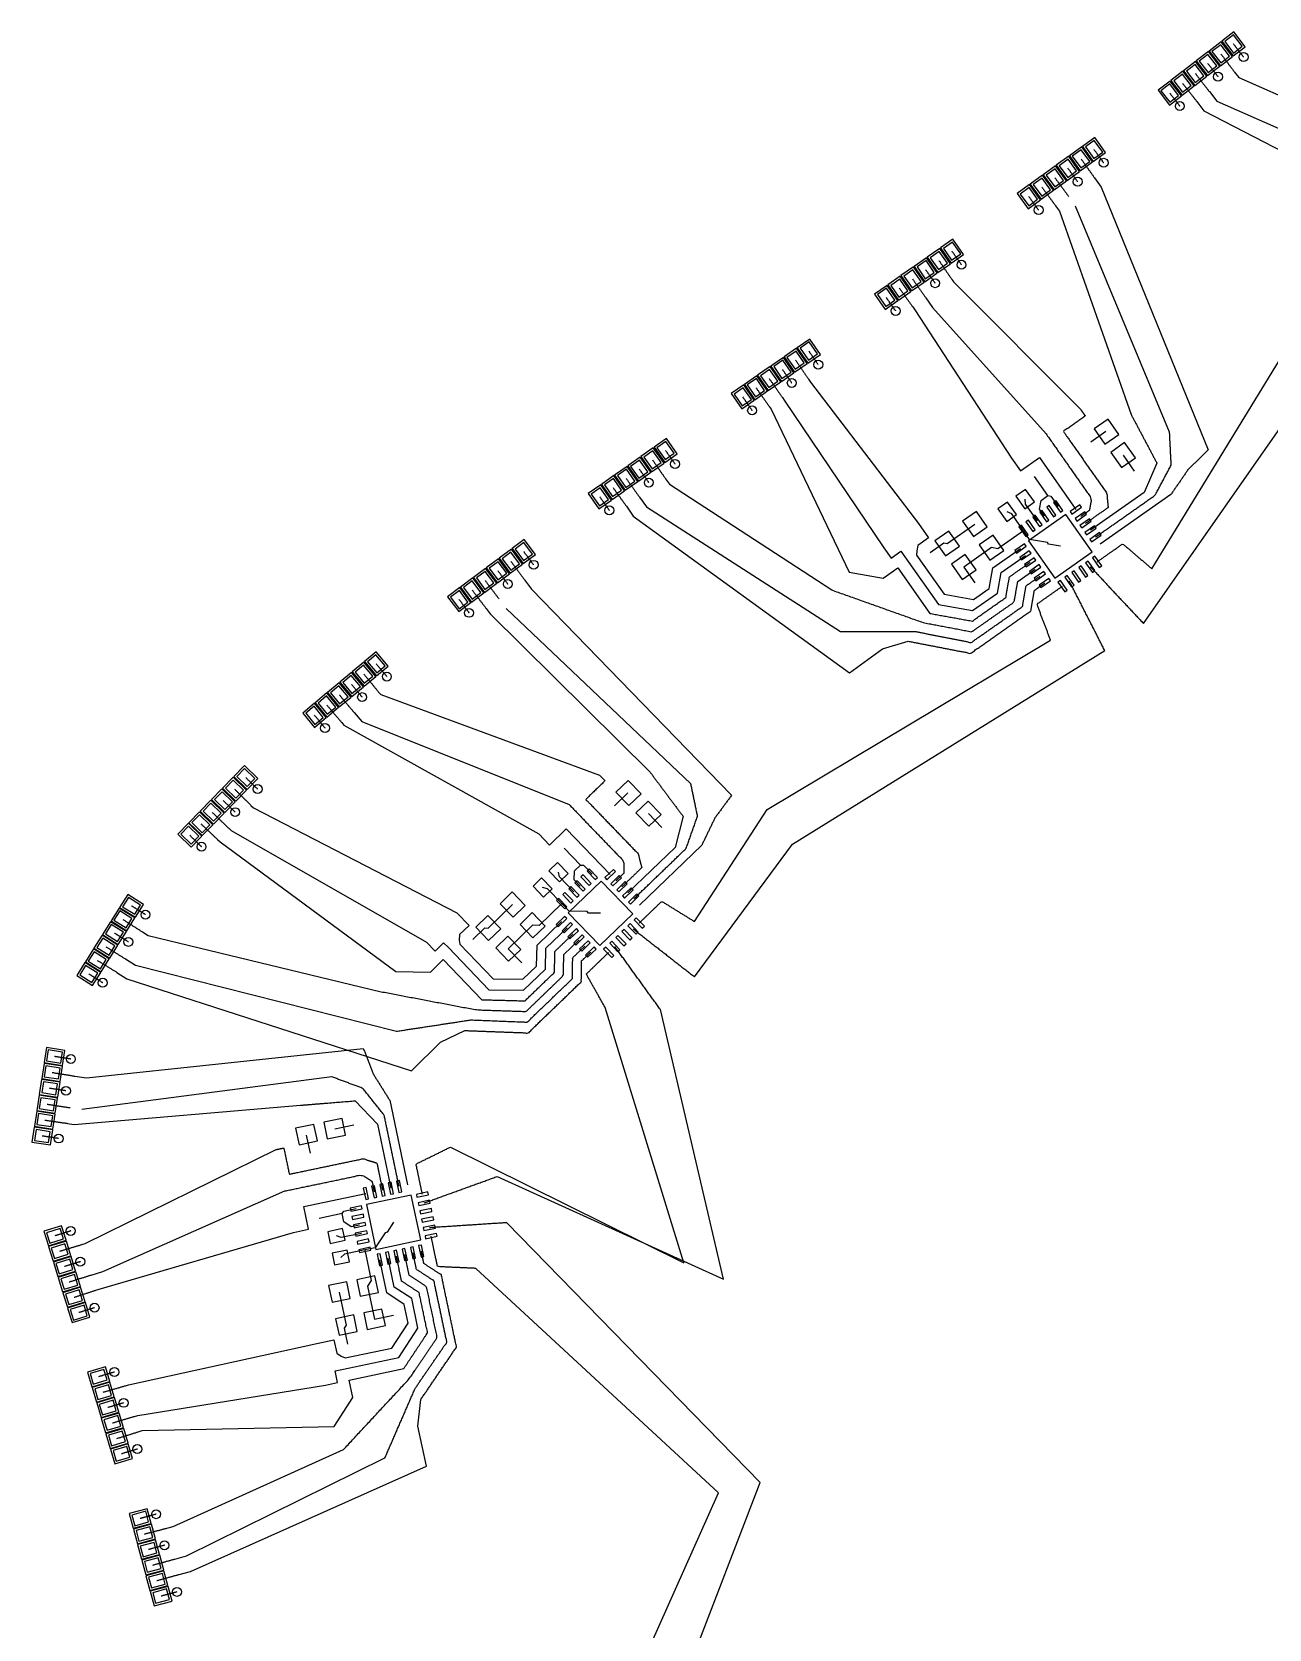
# Model space of a CAD drawing. Header units: millimetres. Extents: x 205 to 336, y 438 to 916.
# Drawn here: x 205.1 to 278.2, y 684.7 to 779 of the extents above; entities that cross this region are included whole.
import ezdxf

# ---------------------------------------------------------------- set-up
doc = ezdxf.new("R2010")
doc.units = ezdxf.units.MM
doc.header["$MEASUREMENT"] = 0
doc.layers.add('1_top copper', color=18, linetype='Continuous', true_color=0x000000)

msp = doc.modelspace()

# ---------------------------------------------------------------- linework, layer by layer
at = {"layer": '1_top copper'}
for p, q in [((276.172, 776.653), (276.416, 776.336)), ((274.68, 775.504), (275.111, 774.945)), ((276.416, 776.336), (286.841, 771.757)), ((273.934, 774.93), (274.361, 774.375)), ((275.111, 774.945), (287.657, 769.394)), ((274.361, 774.375), (288.474, 767.031)), ((267.887, 770.422), (268.298, 769.856)), ((268.298, 769.856), (274.603, 754.352)), ((265.601, 768.764), (265.836, 768.44)), ((265.836, 768.44), (270.058, 756.435)), ((272.33, 755.394), (266.778, 768.745)), ((259.474, 764.409), (259.588, 764.245)), ((259.588, 764.245), (267.084, 756.723)), ((257.931, 763.329), (258.336, 762.751)), ((257.16, 762.789), (257.274, 762.625)), ((257.274, 762.625), (262.993, 753.849)), ((258.336, 762.751), (265.039, 755.286)), ((271.287, 747.321), (279.635, 760.972)), ((251.007, 758.516), (251.121, 758.351)), ((270.782, 744.099), (281.153, 758.936)), ((251.121, 758.351), (257.504, 749.992)), ((248.686, 756.906), (248.8, 756.742)), ((248.8, 756.742), (253.413, 747.118)), ((249.46, 757.442), (249.573, 757.278)), ((249.573, 757.278), (255.459, 748.555)), ((242.561, 752.638), (242.791, 752.311)), ((242.791, 752.311), (252.374, 746.07)), ((240.252, 751.011), (240.655, 750.439)), ((241.021, 751.553), (241.428, 750.976)), ((241.428, 750.976), (252.894, 743.624)), ((240.655, 750.439), (253.415, 741.179)), ((234.227, 746.671), (234.645, 746.11)), ((234.645, 746.11), (246.461, 733.947)), ((231.961, 744.984), (232.2, 744.663)), ((232.2, 744.663), (241.649, 735.306)), ((244.055, 734.626), (233.138, 744.98)), ((248.57, 733.11), (265.297, 743.114)), ((250.054, 731.049), (268.499, 742.495)), ((225.607, 740.044), (225.735, 739.89)), ((225.735, 739.89), (238.667, 735.132)), ((224.16, 738.839), (224.612, 738.296)), ((223.437, 738.236), (223.564, 738.083)), ((223.564, 738.083), (235.066, 731.663)), ((224.612, 738.296), (236.866, 733.398)), ((218.072, 733.35), (218.215, 733.21)), ((218.215, 733.21), (230.236, 727.008)), ((244.265, 726.489), (248.57, 733.11)), ((216.102, 731.325), (216.245, 731.185)), ((216.245, 731.185), (226.636, 723.538)), ((216.758, 732), (216.902, 731.86)), ((216.902, 731.86), (228.436, 725.273)), ((244.262, 723.228), (250.054, 731.049)), ((211.66, 725.875), (211.998, 725.662)), ((211.998, 725.662), (225.77, 722.343)), ((210.659, 724.279), (211.257, 723.904)), ((211.257, 723.904), (226.661, 720.007)), ((210.158, 723.482), (210.751, 723.11)), ((210.751, 723.11), (227.551, 717.671)), ((243.636, 706.324), (238.994, 721.41)), ((245.99, 705.369), (242.253, 721.292)), ((208.363, 717.249), (224.708, 718.99)), ((207.671, 717.356), (208.363, 717.249)), ((222.853, 717.313), (208.082, 715.387)), ((207.637, 714.503), (220.999, 715.637)), ((207.241, 714.564), (207.637, 714.503)), ((229.857, 713.166), (243.636, 706.324)), ((208.274, 707.468), (219.56, 713.019)), ((232.618, 711.429), (245.99, 705.369)), ((209.315, 705.819), (220.072, 710.572)), ((248.152, 693.346), (233.189, 708.699)), ((209.11, 704.77), (220.584, 708.125)), ((208.083, 707.409), (208.274, 707.468)), ((208.64, 705.61), (209.315, 705.819)), ((245.687, 692.736), (231.356, 706.001)), ((208.919, 704.711), (209.11, 704.77)), ((210.846, 699.125), (221.959, 701.559)), ((210.654, 699.068), (210.846, 699.125)), ((211.383, 697.319), (222.471, 699.113)), ((211.191, 697.262), (211.383, 697.319)), ((211.46, 696.36), (211.651, 696.417)), ((211.651, 696.417), (222.984, 696.666)), ((213.482, 690.757), (223.536, 695.297)), ((214.266, 689.017), (225.988, 694.809)), ((214.505, 688.106), (228.44, 694.321)), ((240.031, 672.295), (248.152, 693.346)), ((237.398, 674.221), (245.687, 692.736)), ((213.096, 690.653), (213.482, 690.757)), ((213.585, 688.834), (214.266, 689.017)), ((213.829, 687.925), (214.505, 688.106))]:
    msp.add_line(p, q, dxfattribs=at)
for points in [[(275.33, 777.03), (276.043, 777.579), (275.372, 778.45), (274.659, 777.901)], [(275.353, 777.205), (275.868, 777.601), (275.349, 778.275), (274.834, 777.878)], [(276.083, 777.609), (276.796, 778.158), (276.125, 779.03), (275.412, 778.481)], [(276.105, 777.784), (276.621, 778.181), (276.102, 778.854), (275.587, 778.458)], [(273.825, 775.87), (274.538, 776.419), (273.867, 777.291), (273.153, 776.742)], [(274.577, 776.45), (275.29, 776.999), (274.619, 777.871), (273.906, 777.322)], [(274.6, 776.625), (275.115, 777.022), (274.596, 777.695), (274.081, 777.299)], [(273.072, 775.291), (273.785, 775.84), (273.114, 776.711), (272.401, 776.162)], [(273.095, 775.466), (273.61, 775.863), (273.091, 776.536), (272.576, 776.14)], [(273.847, 776.046), (274.362, 776.442), (273.844, 777.116), (273.329, 776.719)], [(272.319, 774.711), (273.032, 775.26), (272.361, 776.132), (271.648, 775.583)], [(272.342, 774.887), (272.857, 775.283), (272.338, 775.957), (271.823, 775.56)], [(267.825, 771.381), (268.554, 771.909), (267.908, 772.8), (267.179, 772.271)], [(267.853, 771.555), (268.379, 771.937), (267.88, 772.625), (267.354, 772.243)], [(266.287, 770.265), (267.016, 770.794), (266.37, 771.684), (265.641, 771.155)], [(267.056, 770.823), (267.785, 771.351), (267.139, 772.242), (266.41, 771.713)], [(267.084, 770.997), (267.61, 771.379), (267.111, 772.067), (266.585, 771.685)], [(265.518, 769.707), (266.247, 770.236), (265.601, 771.126), (264.873, 770.598)], [(265.546, 769.882), (266.072, 770.263), (265.573, 770.951), (265.047, 770.57)], [(266.315, 770.44), (266.841, 770.821), (266.342, 771.509), (265.816, 771.128)], [(263.981, 768.591), (264.709, 769.12), (264.063, 770.01), (263.335, 769.482)], [(264.008, 768.766), (264.534, 769.148), (264.035, 769.836), (263.509, 769.454)], [(264.75, 769.149), (265.478, 769.678), (264.832, 770.568), (264.104, 770.04)], [(264.777, 769.324), (265.303, 769.706), (264.804, 770.394), (264.278, 770.012)], [(258.65, 764.824), (259.387, 765.34), (258.756, 766.241), (258.019, 765.725)], [(258.68, 764.998), (259.213, 765.371), (258.725, 766.067), (258.193, 765.694)], [(259.428, 765.369), (260.165, 765.885), (259.534, 766.786), (258.797, 766.27)], [(259.459, 765.543), (259.991, 765.915), (259.503, 766.612), (258.971, 766.239)], [(257.093, 763.734), (257.83, 764.25), (257.2, 765.151), (256.462, 764.635)], [(257.871, 764.279), (258.609, 764.795), (257.978, 765.696), (257.24, 765.18)], [(257.902, 764.453), (258.435, 764.826), (257.947, 765.522), (257.415, 765.149)], [(256.315, 763.189), (257.052, 763.705), (256.421, 764.606), (255.684, 764.09)], [(256.346, 763.363), (256.878, 763.736), (256.391, 764.432), (255.858, 764.059)], [(257.124, 763.908), (257.656, 764.281), (257.169, 764.977), (256.636, 764.604)], [(255.537, 762.644), (256.274, 763.16), (255.643, 764.061), (254.906, 763.545)], [(255.567, 762.818), (256.1, 763.191), (255.612, 763.887), (255.08, 763.515)], [(250.185, 758.934), (250.925, 759.446), (250.298, 760.35), (249.558, 759.838)], [(250.966, 759.475), (251.705, 759.988), (251.079, 760.892), (250.339, 760.379)], [(250.997, 759.649), (251.531, 760.019), (251.047, 760.718), (250.513, 760.347)], [(249.404, 758.392), (250.144, 758.905), (249.517, 759.809), (248.778, 759.296)], [(249.436, 758.566), (249.97, 758.937), (249.486, 759.635), (248.952, 759.265)], [(250.217, 759.108), (250.751, 759.478), (250.266, 760.177), (249.732, 759.806)], [(247.843, 757.31), (248.582, 757.823), (247.956, 758.727), (247.216, 758.214)], [(247.874, 757.484), (248.409, 757.854), (247.924, 758.553), (247.39, 758.182)], [(248.624, 757.851), (249.363, 758.364), (248.736, 759.268), (247.997, 758.755)], [(248.655, 758.025), (249.189, 758.395), (248.705, 759.094), (248.171, 758.724)], [(247.062, 756.769), (247.802, 757.281), (247.175, 758.185), (246.435, 757.673)], [(247.094, 756.943), (247.628, 757.313), (247.144, 758.011), (246.609, 757.641)], [(268.514, 754.688), (269.332, 755.262), (268.7, 756.162), (267.882, 755.588)], [(242.512, 753.597), (243.248, 754.116), (242.614, 755.015), (241.878, 754.496)], [(242.542, 753.771), (243.074, 754.146), (242.584, 754.841), (242.053, 754.466)], [(269.491, 753.296), (270.309, 753.871), (269.677, 754.771), (268.859, 754.197)], [(240.959, 752.503), (241.695, 753.021), (241.061, 753.92), (240.325, 753.402)], [(240.989, 752.677), (241.52, 753.051), (241.031, 753.746), (240.499, 753.372)], [(241.735, 753.05), (242.471, 753.568), (241.838, 754.468), (241.102, 753.949)], [(241.766, 753.224), (242.297, 753.599), (241.807, 754.293), (241.276, 753.919)], [(239.406, 751.408), (240.141, 751.927), (239.508, 752.826), (238.772, 752.308)], [(240.182, 751.956), (240.918, 752.474), (240.284, 753.373), (239.549, 752.855)], [(240.212, 752.13), (240.744, 752.504), (240.254, 753.199), (239.723, 752.825)], [(238.629, 750.861), (239.365, 751.38), (238.731, 752.279), (237.996, 751.761)], [(238.659, 751.035), (239.191, 751.41), (238.701, 752.105), (238.17, 751.73)], [(239.436, 751.583), (239.967, 751.957), (239.478, 752.652), (238.946, 752.278)], [(263.773, 750.868), (264.345, 751.271), (263.828, 752.007), (263.255, 751.605)], [(262.709, 750.121), (263.282, 750.524), (262.764, 751.26), (262.191, 750.858)], [(265.072, 750.953), (265.472, 750.385), (265.615, 750.485), (265.216, 751.054)], [(265.481, 751.241), (265.881, 750.672), (266.024, 750.773), (265.625, 751.341)], [(266.564, 750.553), (267.132, 750.952), (267.032, 751.095), (266.463, 750.696)], [(260.74, 749.227), (261.558, 749.802), (260.926, 750.702), (260.108, 750.127)], [(263.845, 750.091), (264.244, 749.523), (264.388, 749.623), (263.988, 750.192)], [(265.551, 746.771), (267.76, 748.323), (266.208, 750.532), (263.999, 748.98)], [(264.254, 750.379), (264.653, 749.81), (264.797, 749.911), (264.397, 750.479)], [(264.663, 750.666), (265.063, 750.097), (265.206, 750.198), (264.806, 750.767)], [(266.851, 750.144), (267.42, 750.543), (267.319, 750.686), (266.75, 750.287)], [(267.138, 749.734), (267.707, 750.134), (267.606, 750.277), (267.038, 749.878)], [(234.152, 747.629), (234.874, 748.166), (234.217, 749.048), (233.495, 748.511)], [(259.103, 748.078), (259.922, 748.652), (259.289, 749.552), (258.471, 748.978)], [(261.717, 747.836), (262.535, 748.411), (261.903, 749.311), (261.085, 748.736)], [(263.436, 749.804), (263.835, 749.235), (263.978, 749.336), (263.579, 749.904)], [(267.426, 749.325), (267.994, 749.725), (267.894, 749.868), (267.325, 749.469)], [(267.713, 748.916), (268.282, 749.316), (268.181, 749.459), (267.613, 749.059)], [(233.391, 747.061), (234.112, 747.599), (233.455, 748.481), (232.733, 747.943)], [(233.416, 747.236), (233.937, 747.624), (233.43, 748.306), (232.908, 747.918)], [(234.178, 747.804), (234.699, 748.192), (234.191, 748.874), (233.67, 748.485)], [(260.08, 746.686), (260.899, 747.261), (260.266, 748.161), (259.448, 747.587)], [(263.29, 748.254), (263.859, 748.653), (263.758, 748.796), (263.19, 748.397)], [(263.578, 747.844), (264.146, 748.244), (264.046, 748.387), (263.477, 747.988)], [(267.781, 747.968), (268.18, 747.399), (268.323, 747.499), (267.924, 748.068)], [(231.867, 745.926), (232.589, 746.464), (231.931, 747.346), (231.21, 746.808)], [(231.892, 746.101), (232.414, 746.489), (231.906, 747.171), (231.385, 746.783)], [(232.629, 746.494), (233.35, 747.031), (232.693, 747.913), (231.972, 747.376)], [(232.654, 746.669), (233.176, 747.057), (232.668, 747.738), (232.146, 747.35)], [(263.865, 747.435), (264.434, 747.835), (264.333, 747.978), (263.765, 747.579)], [(264.152, 747.026), (264.721, 747.426), (264.621, 747.569), (264.052, 747.169)], [(264.44, 746.617), (265.009, 747.017), (264.908, 747.16), (264.339, 746.76)], [(266.553, 747.105), (266.953, 746.537), (267.096, 746.637), (266.696, 747.206)], [(266.962, 747.393), (267.362, 746.824), (267.505, 746.925), (267.105, 747.493)], [(267.371, 747.68), (267.771, 747.111), (267.914, 747.212), (267.515, 747.781)], [(230.343, 744.791), (231.065, 745.329), (230.408, 746.211), (229.686, 745.673)], [(231.105, 745.359), (231.827, 745.896), (231.17, 746.778), (230.448, 746.241)], [(231.131, 745.533), (231.652, 745.922), (231.144, 746.603), (230.623, 746.215)], [(264.727, 746.208), (265.296, 746.607), (265.195, 746.751), (264.627, 746.351)], [(265.735, 746.531), (266.134, 745.962), (266.277, 746.063), (265.878, 746.631)], [(266.144, 746.818), (266.543, 746.249), (266.687, 746.35), (266.287, 746.919)], [(230.369, 744.966), (230.89, 745.354), (230.382, 746.036), (229.861, 745.648)], [(225.481, 740.996), (226.173, 741.572), (225.469, 742.417), (224.778, 741.841)], [(224.751, 740.388), (225.443, 740.964), (224.739, 741.809), (224.048, 741.233)], [(224.768, 740.564), (225.267, 740.98), (224.723, 741.633), (224.224, 741.217)], [(225.498, 741.172), (225.997, 741.588), (225.453, 742.241), (224.954, 741.825)], [(223.291, 739.172), (223.983, 739.748), (223.279, 740.594), (222.588, 740.018)], [(224.021, 739.78), (224.713, 740.356), (224.009, 741.201), (223.318, 740.626)], [(224.038, 739.956), (224.537, 740.372), (223.993, 741.025), (223.494, 740.609)], [(222.561, 738.564), (223.253, 739.14), (222.549, 739.986), (221.857, 739.41)], [(222.577, 738.74), (223.077, 739.156), (222.533, 739.81), (222.034, 739.394)], [(223.307, 739.348), (223.807, 739.764), (223.263, 740.418), (222.764, 740.002)], [(221.831, 737.957), (222.523, 738.532), (221.819, 739.378), (221.127, 738.802)], [(221.847, 738.133), (222.347, 738.548), (221.803, 739.202), (221.304, 738.786)], [(217.184, 733.602), (217.812, 734.248), (217.023, 735.015), (216.396, 734.369)], [(217.847, 734.283), (218.474, 734.929), (217.686, 735.696), (217.058, 735.05)], [(217.844, 734.46), (218.297, 734.926), (217.688, 735.519), (217.235, 735.053)], [(216.522, 732.921), (217.149, 733.567), (216.361, 734.334), (215.733, 733.688)], [(216.52, 733.098), (216.973, 733.564), (216.363, 734.157), (215.91, 733.691)], [(217.182, 733.779), (217.635, 734.245), (217.026, 734.838), (216.573, 734.372)], [(240.392, 733.341), (241.112, 734.035), (240.349, 734.827), (239.629, 734.133)], [(215.197, 731.559), (215.825, 732.205), (215.036, 732.971), (214.409, 732.326)], [(215.86, 732.24), (216.487, 732.886), (215.699, 733.653), (215.071, 733.007)], [(215.857, 732.417), (216.31, 732.883), (215.701, 733.476), (215.248, 733.01)], [(241.572, 732.117), (242.292, 732.811), (241.529, 733.603), (240.809, 732.909)], [(214.535, 730.878), (215.162, 731.524), (214.374, 732.29), (213.746, 731.645)], [(214.532, 731.055), (214.986, 731.521), (214.376, 732.114), (213.923, 731.648)], [(215.195, 731.736), (215.648, 732.202), (215.039, 732.795), (214.586, 732.329)], [(236.295, 728.838), (236.799, 729.324), (236.175, 729.972), (235.67, 729.486)], [(237.566, 729.122), (238.048, 728.622), (238.174, 728.743), (237.692, 729.244)], [(237.926, 729.469), (238.408, 728.969), (238.534, 729.09), (238.052, 729.591)], [(239.101, 728.956), (239.602, 729.438), (239.48, 729.564), (238.98, 729.082)], [(239.448, 728.596), (239.949, 729.078), (239.827, 729.204), (239.327, 728.722)], [(235.359, 727.936), (235.863, 728.422), (235.238, 729.07), (234.734, 728.584)], [(238.682, 725.063), (240.627, 726.937), (238.753, 728.881), (236.809, 727.008)], [(236.846, 728.428), (237.328, 727.928), (237.454, 728.049), (236.972, 728.55)], [(237.206, 728.775), (237.688, 728.275), (237.814, 728.396), (237.332, 728.897)], [(239.795, 728.236), (240.296, 728.718), (240.174, 728.844), (239.674, 728.362)], [(240.142, 727.876), (240.643, 728.358), (240.521, 728.484), (240.021, 728.002)], [(211.244, 726.741), (211.723, 727.503), (210.791, 728.088), (210.312, 727.325)], [(211.205, 726.913), (211.55, 727.463), (210.83, 727.915), (210.485, 727.365)], [(233.551, 726.75), (234.271, 727.444), (233.508, 728.236), (232.788, 727.542)], [(236.126, 727.735), (236.608, 727.234), (236.734, 727.355), (236.252, 727.856)], [(236.486, 728.081), (236.968, 727.581), (237.094, 727.702), (236.612, 728.203)], [(240.489, 727.515), (240.989, 727.998), (240.868, 728.124), (240.368, 727.641)], [(210.234, 725.131), (210.713, 725.893), (209.781, 726.478), (209.302, 725.716)], [(210.739, 725.936), (211.218, 726.698), (210.286, 727.283), (209.807, 726.521)], [(210.7, 726.108), (211.045, 726.659), (210.325, 727.111), (209.98, 726.56)], [(232.111, 725.362), (232.831, 726.056), (232.068, 726.848), (231.347, 726.154)], [(234.73, 725.526), (235.451, 726.22), (234.687, 727.012), (233.967, 726.318)], [(236.221, 726.18), (236.721, 726.663), (236.6, 726.789), (236.099, 726.306)], [(236.568, 725.82), (237.068, 726.303), (236.947, 726.429), (236.446, 725.946)], [(240.341, 726.242), (240.824, 725.741), (240.95, 725.863), (240.467, 726.363)], [(240.702, 726.589), (241.184, 726.088), (241.31, 726.21), (240.828, 726.71)], [(209.729, 724.326), (210.208, 725.089), (209.276, 725.674), (208.797, 724.911)], [(209.69, 724.499), (210.035, 725.049), (209.315, 725.501), (208.97, 724.951)], [(210.195, 725.303), (210.54, 725.854), (209.82, 726.306), (209.475, 725.755)], [(233.29, 724.138), (234.01, 724.832), (233.247, 725.624), (232.527, 724.93)], [(236.915, 725.46), (237.415, 725.943), (237.294, 726.069), (236.793, 725.586)], [(237.261, 725.1), (237.762, 725.582), (237.641, 725.708), (237.14, 725.226)], [(239.621, 725.548), (240.104, 725.047), (240.23, 725.169), (239.747, 725.669)], [(239.981, 725.895), (240.464, 725.394), (240.59, 725.516), (240.107, 726.016)], [(209.224, 723.522), (209.703, 724.284), (208.771, 724.869), (208.292, 724.107)], [(209.185, 723.694), (209.53, 724.245), (208.81, 724.697), (208.465, 724.146)], [(237.608, 724.74), (238.109, 725.222), (237.987, 725.348), (237.487, 724.866)], [(237.955, 724.38), (238.456, 724.862), (238.334, 724.988), (237.834, 724.506)], [(238.901, 724.854), (239.383, 724.354), (239.509, 724.475), (239.027, 724.975)], [(239.261, 725.201), (239.743, 724.7), (239.869, 724.822), (239.387, 725.322)], [(208.719, 722.717), (209.198, 723.479), (208.266, 724.064), (207.788, 723.302)], [(208.68, 722.889), (209.025, 723.44), (208.305, 723.892), (207.96, 723.341)], [(206.946, 717.986), (207.083, 718.875), (205.996, 719.043), (205.859, 718.153)], [(206.842, 718.128), (206.941, 718.771), (206.101, 718.9), (206.002, 718.258)], [(206.802, 717.047), (206.939, 717.936), (205.852, 718.104), (205.715, 717.214)], [(206.697, 717.189), (206.796, 717.832), (205.956, 717.961), (205.857, 717.319)], [(206.657, 716.108), (206.794, 716.997), (205.707, 717.165), (205.57, 716.275)], [(206.553, 716.25), (206.652, 716.893), (205.812, 717.022), (205.713, 716.38)], [(206.513, 715.169), (206.65, 716.058), (205.563, 716.226), (205.426, 715.336)], [(206.408, 715.311), (206.507, 715.954), (205.667, 716.083), (205.568, 715.441)], [(206.368, 714.23), (206.505, 715.119), (205.418, 715.287), (205.281, 714.397)], [(206.264, 714.372), (206.363, 715.015), (205.523, 715.144), (205.424, 714.502)], [(206.224, 713.291), (206.361, 714.18), (205.274, 714.348), (205.137, 713.458)], [(206.119, 713.434), (206.218, 714.076), (205.378, 714.205), (205.279, 713.563)], [(221.995, 713.528), (221.79, 714.507), (220.713, 714.282), (220.918, 713.303)], [(223.659, 713.876), (223.454, 714.855), (222.377, 714.63), (222.582, 713.651)], [(225.023, 710.103), (224.88, 710.784), (224.709, 710.748), (224.851, 710.067)], [(228.097, 707.679), (227.544, 710.322), (224.901, 709.769), (225.454, 707.126)], [(225.512, 710.206), (225.37, 710.886), (225.198, 710.85), (225.341, 710.17)], [(226.001, 710.308), (225.859, 710.988), (225.688, 710.952), (225.83, 710.272)], [(226.491, 710.41), (226.349, 711.091), (226.177, 711.055), (226.32, 710.375)], [(226.98, 710.513), (226.838, 711.193), (226.667, 711.157), (226.809, 710.477)], [(227.878, 710.2), (228.559, 710.342), (228.523, 710.514), (227.843, 710.371)], [(223.963, 709.381), (224.643, 709.523), (224.608, 709.695), (223.927, 709.552)], [(227.981, 709.711), (228.661, 709.853), (228.625, 710.024), (227.945, 709.882)], [(228.083, 709.221), (228.763, 709.364), (228.728, 709.535), (228.047, 709.393)], [(207.155, 707.658), (206.889, 708.518), (205.838, 708.192), (206.105, 707.333)], [(224.066, 708.892), (224.746, 709.034), (224.71, 709.205), (224.03, 709.063)], [(224.168, 708.402), (224.848, 708.544), (224.812, 708.716), (224.132, 708.573)], [(228.186, 708.732), (228.866, 708.874), (228.83, 709.046), (228.15, 708.903)], [(228.288, 708.243), (228.968, 708.385), (228.932, 708.556), (228.252, 708.414)], [(206.999, 707.741), (206.806, 708.362), (205.995, 708.11), (206.187, 707.489)], [(207.436, 706.751), (207.17, 707.611), (206.119, 707.285), (206.386, 706.425)], [(223.63, 707.664), (223.487, 708.349), (222.606, 708.165), (222.749, 707.48)], [(224.27, 707.913), (224.951, 708.055), (224.915, 708.226), (224.234, 708.084)], [(224.373, 707.423), (225.053, 707.566), (225.017, 707.737), (224.337, 707.595)], [(228.39, 707.753), (229.071, 707.895), (229.035, 708.067), (228.354, 707.924)], [(207.28, 706.833), (207.088, 707.454), (206.276, 707.203), (206.468, 706.582)], [(207.718, 705.844), (207.451, 706.703), (206.401, 706.378), (206.667, 705.518)], [(207.561, 705.926), (207.369, 706.547), (206.557, 706.295), (206.749, 705.674)], [(223.896, 706.391), (223.753, 707.077), (222.872, 706.892), (223.016, 706.207)], [(224.475, 706.934), (225.155, 707.076), (225.12, 707.248), (224.439, 707.105)], [(225.842, 706.188), (225.699, 706.868), (225.528, 706.832), (225.671, 706.152)], [(226.331, 706.29), (226.189, 706.971), (226.018, 706.935), (226.16, 706.255)], [(226.821, 706.393), (226.678, 707.073), (226.507, 707.037), (226.649, 706.357)], [(227.31, 706.495), (227.168, 707.175), (226.996, 707.14), (227.139, 706.459)], [(227.799, 706.598), (227.657, 707.278), (227.486, 707.242), (227.628, 706.562)], [(228.289, 706.7), (228.147, 707.38), (227.975, 707.344), (228.118, 706.664)], [(207.999, 704.936), (207.732, 705.796), (206.682, 705.47), (206.948, 704.611)], [(207.842, 705.019), (207.65, 705.639), (206.838, 705.388), (207.031, 704.767)], [(208.28, 704.029), (208.014, 704.888), (206.963, 704.563), (207.229, 703.703)], [(208.124, 704.111), (207.931, 704.732), (207.119, 704.48), (207.312, 703.859)], [(223.94, 704.23), (223.735, 705.208), (222.659, 704.983), (222.863, 704.004)], [(225.604, 704.578), (225.399, 705.557), (224.323, 705.331), (224.527, 704.352)], [(208.561, 703.121), (208.295, 703.981), (207.244, 703.655), (207.511, 702.796)], [(208.405, 703.204), (208.212, 703.825), (207.401, 703.573), (207.593, 702.952)], [(224.35, 702.272), (224.145, 703.251), (223.068, 703.025), (223.273, 702.047)], [(226.014, 702.62), (225.809, 703.599), (224.732, 703.374), (224.937, 702.395)], [(209.73, 699.327), (209.473, 700.19), (208.419, 699.876), (208.675, 699.014)], [(209.574, 699.411), (209.389, 700.034), (208.574, 699.792), (208.76, 699.169)], [(210.001, 698.417), (209.744, 699.279), (208.69, 698.966), (208.946, 698.103)], [(209.845, 698.501), (209.66, 699.124), (208.845, 698.882), (209.03, 698.259)], [(210.271, 697.506), (210.015, 698.369), (208.961, 698.055), (209.217, 697.193)], [(210.116, 697.59), (209.931, 698.213), (209.116, 697.971), (209.301, 697.348)], [(210.542, 696.596), (210.286, 697.458), (209.231, 697.145), (209.488, 696.282)], [(210.387, 696.68), (210.202, 697.303), (209.387, 697.06), (209.572, 696.437)], [(210.813, 695.685), (210.557, 696.548), (209.502, 696.234), (209.759, 695.371)], [(210.658, 695.769), (210.472, 696.392), (209.658, 696.15), (209.843, 695.527)], [(211.084, 694.774), (210.827, 695.637), (209.773, 695.323), (210.03, 694.461)], [(210.928, 694.859), (210.743, 695.482), (209.928, 695.239), (210.114, 694.616)], [(212.179, 690.938), (211.945, 691.807), (210.883, 691.521), (211.116, 690.652)], [(212.026, 691.026), (211.857, 691.654), (211.036, 691.433), (211.205, 690.805)], [(212.425, 690.02), (212.192, 690.889), (211.129, 690.604), (211.363, 689.735)], [(212.272, 690.108), (212.103, 690.736), (211.283, 690.516), (211.451, 689.888)], [(212.672, 689.103), (212.438, 689.972), (211.376, 689.686), (211.609, 688.817)], [(212.518, 689.191), (212.35, 689.819), (211.529, 689.598), (211.698, 688.97)], [(212.918, 688.185), (212.685, 689.054), (211.622, 688.769), (211.856, 687.9)], [(212.765, 688.273), (212.596, 688.901), (211.775, 688.681), (211.944, 688.053)], [(213.164, 687.268), (212.931, 688.137), (211.869, 687.851), (212.102, 686.982)], [(213.011, 687.356), (212.843, 687.984), (212.022, 687.763), (212.19, 687.135)], [(213.411, 686.35), (213.177, 687.219), (212.115, 686.934), (212.348, 686.065)], [(213.258, 686.438), (213.089, 687.066), (212.268, 686.846), (212.437, 686.218)]]:
    msp.add_lwpolyline(points, close=True, dxfattribs=at)
for points in [[(268.572, 755.431), (267.672, 754.799)], [(262.993, 753.849), (263.517, 753.102)], [(263.517, 753.102), (264.642, 753.893), (266.798, 750.824)], [(269.584, 754.034), (270.245, 753.093)], [(265.148, 751.651), (264.357, 752.776)], [(271.578, 753.565), (270.831, 751.824), (267.66, 749.597)], [(264.525, 750.145), (263.821, 751.147), (263.8, 751.438)], [(264.934, 750.432), (264.647, 750.841), (264.738, 751.364), (265.148, 751.651), (265.322, 751.62), (265.753, 751.007)], [(272.408, 751.71), (268.235, 748.778)], [(257.504, 749.992), (258.1, 749.145)], [(258.189, 748.291), (258.987, 748.852), (259.196, 748.815), (260.833, 749.965)], [(265.879, 748.652), (265.183, 748.773), (265.111, 748.876), (264.066, 749.058), (263.707, 749.57), (263.003, 750.572), (262.736, 750.691)], [(258.1, 749.145), (257.452, 748.689), (257.397, 748.376), (257.389, 748.126), (259.013, 745.814), (260.754, 745.51), (261.675, 746.156), (261.888, 747.375), (263.524, 748.525)], [(263.707, 749.57), (262.193, 748.506), (261.81, 748.573), (260.173, 747.424), (260.834, 746.483)], [(255.459, 748.555), (255.88, 747.956), (256.459, 748.363)], [(256.459, 748.363), (256.691, 748.033)], [(256.691, 748.033), (258.674, 745.21), (260.694, 744.856), (262.167, 745.891), (262.38, 747.11), (263.812, 748.116)], [(253.413, 747.118), (255.419, 746.767), (256.287, 747.377)], [(256.287, 747.377), (258.176, 744.686)], [(263.364, 746.579), (264.387, 747.298)], [(253.415, 741.179), (255.381, 742.591)], [(255.381, 742.591), (256.895, 743.044)], [(240.335, 734.085), (239.543, 733.322)], [(243.593, 732.703), (243.122, 730.868), (240.332, 728.18)], [(241.55, 732.86), (242.348, 732.032)], [(235.066, 731.663), (235.699, 731.006)], [(235.699, 731.006), (236.689, 731.96), (239.291, 729.26)], [(237.533, 729.823), (236.579, 730.813)], [(244.698, 730.998), (241.025, 727.46)], [(237.15, 728.239), (236.3, 729.121), (236.235, 729.405)], [(237.51, 728.586), (237.163, 728.946), (237.173, 729.476), (237.533, 729.823), (237.71, 729.82), (238.23, 729.28)], [(238.718, 726.972), (238.011, 726.985), (237.924, 727.075), (236.864, 727.095), (236.43, 727.545), (235.58, 728.427), (235.299, 728.503)], [(231.175, 725.433), (231.877, 726.109), (232.089, 726.105), (233.529, 727.493)], [(236.43, 727.545), (235.098, 726.261), (234.709, 726.269), (233.269, 724.881), (234.067, 724.053)], [(230.236, 727.008), (230.955, 726.262)], [(230.955, 726.262), (230.384, 725.713), (230.379, 725.394), (230.409, 725.146), (232.369, 723.112), (234.137, 723.079), (234.947, 723.86), (234.97, 725.097), (236.41, 726.485)], [(229.734, 724.947), (232.127, 722.462), (234.178, 722.424), (235.474, 723.673), (235.497, 724.91), (236.757, 726.124)], [(228.436, 725.273), (228.944, 724.746), (229.454, 725.237)], [(229.454, 725.237), (229.734, 724.947)], [(236.551, 724.537), (237.451, 725.404)], [(226.636, 723.538), (228.672, 723.501), (229.435, 724.236)], [(229.435, 724.236), (231.716, 721.869)], [(229.276, 719.368), (230.703, 720.049)], [(227.551, 717.671), (229.276, 719.368)], [(224.236, 715.9), (225.541, 714.526), (226.334, 710.733)], [(226.268, 715.929), (227.313, 710.937)], [(223.018, 714.253), (224.143, 714.489)], [(221.335, 713.875), (221.56, 712.799)], [(221.477, 708.312), (221.195, 709.658), (224.866, 710.425)], [(224.49, 708.559), (224.001, 708.457), (223.557, 708.747), (223.454, 709.236), (223.551, 709.384), (224.285, 709.538)], [(223.454, 709.236), (222.109, 708.955)], [(226.499, 708.724), (226.112, 708.132), (225.99, 708.106), (225.409, 707.219), (224.797, 707.091), (223.598, 706.84), (223.384, 706.642)], [(220.584, 708.125), (221.477, 708.312)], [(224.593, 708.07), (223.393, 707.819), (223.118, 707.914)], [(223.438, 700.038), (226.815, 700.744), (227.937, 702.461), (227.568, 704.222), (226.533, 704.9), (226.174, 706.613)], [(224.797, 707.091), (225.176, 705.28), (224.963, 704.954), (225.373, 702.997), (226.499, 703.232)], [(227.409, 705.594), (227.153, 706.817)], [(222.973, 701.772), (223.135, 700.996), (223.401, 700.822), (223.628, 700.716), (226.393, 701.295), (227.361, 702.774), (227.13, 703.875), (226.095, 704.553), (225.685, 706.51)], [(223.792, 701.517), (223.593, 702.471), (223.709, 702.649), (223.299, 704.606)], [(221.959, 701.559), (222.973, 701.772)], [(222.471, 699.113), (223.188, 699.262), (223.043, 699.955)], [(223.043, 699.955), (223.438, 700.038)], [(223.881, 699.407), (227.099, 700.081)], [(222.984, 696.666), (224.098, 698.369), (223.881, 699.407)], [(227.92, 696.685), (228.102, 698.255)], [(228.44, 694.321), (227.92, 696.685)]]:
    msp.add_lwpolyline(points, dxfattribs=at)
for centre in [(276.699, 777.547), (275.193, 776.388), (272.935, 774.649), (268.439, 771.301), (266.901, 770.185), (264.594, 768.512), (260.04, 765.278), (258.484, 764.189), (256.149, 762.554), (251.578, 759.382), (250.016, 758.3), (247.674, 756.676), (243.125, 753.509), (241.572, 752.415), (239.242, 750.773), (234.767, 747.557), (233.243, 746.422), (230.958, 744.719), (226.099, 740.957), (224.639, 739.742), (222.449, 737.918), (218.465, 734.31), (217.14, 732.948), (215.153, 730.905), (211.843, 726.896), (210.833, 725.286), (209.318, 722.872), (207.435, 718.366), (207.146, 716.488), (206.712, 713.671), (207.428, 708.214), (207.99, 706.399), (208.834, 703.677), (210.009, 699.88), (210.551, 698.059), (211.363, 695.327), (212.473, 691.482), (212.965, 689.647), (213.704, 686.895)]:
    msp.add_circle(centre, 0.264, dxfattribs=at)
for points, knots in [([(276.699, 777.547), (276.691, 777.557), (276.683, 777.567), (276.394, 777.943), (276.104, 778.319)], [0, 0, 0, 0.0353553, 0.0353553, 0.9853553, 0.9853553, 0.9853553]), ([(275.193, 776.388), (275.185, 776.398), (275.178, 776.408), (274.888, 776.784), (274.598, 777.16)], [0, 0, 0, 0.0353553, 0.0353553, 0.9853553, 0.9853553, 0.9853553]), ([(272.935, 774.649), (272.927, 774.659), (272.92, 774.669), (272.63, 775.045), (272.34, 775.422)], [0, 0, 0, 0.0353553, 0.0353553, 0.9853553, 0.9853553, 0.9853553]), ([(268.439, 771.301), (268.432, 771.311), (268.424, 771.321), (268.146, 771.706), (267.867, 772.09)], [0, 0, 0, 0.0353553, 0.0353553, 0.9853553, 0.9853553, 0.9853553]), ([(266.901, 770.185), (266.894, 770.195), (266.887, 770.206), (266.608, 770.59), (266.329, 770.974)], [0, 0, 0, 0.0353553, 0.0353553, 0.9853553, 0.9853553, 0.9853553]), ([(264.594, 768.512), (264.587, 768.522), (264.58, 768.532), (264.301, 768.916), (264.022, 769.301)], [0, 0, 0, 0.0353553, 0.0353553, 0.9853553, 0.9853553, 0.9853553]), ([(260.04, 765.278), (260.033, 765.289), (260.026, 765.299), (259.753, 765.688), (259.481, 766.077)], [0, 0, 0, 0.0353553, 0.0353553, 0.9853553, 0.9853553, 0.9853553]), ([(258.484, 764.189), (258.477, 764.199), (258.469, 764.209), (258.197, 764.598), (257.925, 764.987)], [0, 0, 0, 0.0353553, 0.0353553, 0.9853553, 0.9853553, 0.9853553]), ([(256.149, 762.554), (256.142, 762.564), (256.135, 762.575), (255.862, 762.964), (255.59, 763.353)], [0, 0, 0, 0.0353553, 0.0353553, 0.9853553, 0.9853553, 0.9853553]), ([(251.578, 759.382), (251.571, 759.392), (251.563, 759.403), (251.293, 759.793), (251.022, 760.183)], [0, 0, 0, 0.0353553, 0.0353553, 0.9853553, 0.9853553, 0.9853553]), ([(250.016, 758.3), (250.009, 758.31), (250.002, 758.32), (249.731, 758.71), (249.461, 759.101)], [0, 0, 0, 0.0353553, 0.0353553, 0.9853553, 0.9853553, 0.9853553]), ([(247.674, 756.676), (247.667, 756.686), (247.66, 756.696), (247.389, 757.087), (247.119, 757.477)], [0, 0, 0, 0.0353553, 0.0353553, 0.9853553, 0.9853553, 0.9853553]), ([(267.084, 756.723), (267.217, 756.534), (267.35, 756.345), (266.703, 755.89), (266.055, 755.435), (267.334, 753.615), (268.613, 751.794), (268.658, 751.367), (268.702, 750.94), (268.037, 750.473), (267.372, 750.006)], [3.998617, 3.998617, 3.998617, 4.460667, 4.460667, 5.585667, 5.585667, 10.035667, 10.035667, 11.096327, 11.096327, 12.721327, 12.721327, 12.721327]), ([(265.039, 755.286), (266.378, 753.378), (267.718, 751.471), (267.657, 751.122), (267.596, 750.774), (267.341, 750.595), (267.085, 750.415)], [3.998617, 3.998617, 3.998617, 8.015298, 8.015298, 8.722405, 8.722405, 9.347405, 9.347405, 9.347405]), ([(243.125, 753.509), (243.118, 753.519), (243.11, 753.529), (242.837, 753.918), (242.563, 754.306)], [0, 0, 0, 0.0353553, 0.0353553, 0.9853553, 0.9853553, 0.9853553]), ([(274.603, 754.352), (274.011, 753.763), (273.419, 753.173), (272.914, 752.441), (272.408, 751.71)], [3.998617, 3.998617, 3.998617, 5.91041, 5.91041, 8.189625, 8.189625, 8.189625]), ([(241.572, 752.415), (241.564, 752.425), (241.557, 752.435), (241.284, 752.823), (241.01, 753.212)], [0, 0, 0, 0.0353553, 0.0353553, 0.9853553, 0.9853553, 0.9853553]), ([(267.947, 749.187), (269.709, 750.425), (271.471, 751.662), (271.949, 752.554), (272.427, 753.446)], [-7.159361, -7.159361, -7.159361, -3.284361, -3.284361, -1.710098, -1.710098, -1.710098]), ([(239.242, 750.773), (239.235, 750.783), (239.227, 750.794), (238.954, 751.182), (238.68, 751.57)], [0, 0, 0, 0.0353553, 0.0353553, 0.9853553, 0.9853553, 0.9853553]), ([(234.767, 747.557), (234.76, 747.567), (234.752, 747.577), (234.468, 747.958), (234.185, 748.339)], [0, 0, 0, 0.0353553, 0.0353553, 0.9853553, 0.9853553, 0.9853553]), ([(268.052, 747.734), (268.808, 748.264), (269.563, 748.795), (270.425, 748.058), (271.287, 747.321)], [0, 0, 0, 1.5, 1.5, 2.374258, 2.374258, 2.374258]), ([(233.243, 746.422), (233.236, 746.432), (233.229, 746.442), (232.945, 746.823), (232.661, 747.204)], [0, 0, 0, 0.0353553, 0.0353553, 0.9853553, 0.9853553, 0.9853553]), ([(258.176, 744.686), (259.425, 744.459), (260.674, 744.232), (261.666, 744.929), (262.659, 745.626), (262.765, 746.235), (262.872, 746.845), (263.485, 747.276), (264.099, 747.707)], [10.382426, 10.382426, 10.382426, 12.910394, 12.910394, 15.335394, 15.335394, 16.572831, 16.572831, 18.072831, 18.072831, 18.072831]), ([(252.374, 746.07), (255.069, 745.109), (257.765, 744.148), (259.205, 743.874), (260.645, 743.6), (261.898, 744.48), (263.151, 745.36), (263.257, 745.97), (263.364, 746.579)], [3.998617, 3.998617, 3.998617, 8.800432, 8.800432, 11.732018, 11.732018, 14.794518, 14.794518, 16.031954, 16.031954, 16.031954]), ([(256.895, 743.044), (258.735, 742.686), (260.575, 742.329), (262.355, 743.579), (264.135, 744.829), (264.241, 745.439), (264.348, 746.048), (264.654, 746.264), (264.961, 746.479)], [8.000103, 8.000103, 8.000103, 11.748436, 11.748436, 16.098436, 16.098436, 17.335872, 17.335872, 18.085872, 18.085872, 18.085872]), ([(257.353, 743.61), (258.984, 743.289), (260.615, 742.968), (262.129, 744.031), (263.643, 745.095), (263.749, 745.704), (263.856, 746.314), (264.265, 746.601), (264.674, 746.888)], [7.938427, 7.938427, 7.938427, 11.262581, 11.262581, 14.962581, 14.962581, 16.200018, 16.200018, 17.200018, 17.200018, 17.200018]), ([(265.297, 743.114), (264.896, 744.174), (264.495, 745.235), (265.25, 745.766), (266.006, 746.297)], [4.374258, 4.374258, 4.374258, 5.248517, 5.248517, 6.748517, 6.748517, 6.748517]), ([(230.958, 744.719), (230.95, 744.729), (230.943, 744.739), (230.659, 745.12), (230.375, 745.501)], [0, 0, 0, 0.0353553, 0.0353553, 0.9853553, 0.9853553, 0.9853553]), ([(226.099, 740.957), (226.091, 740.967), (226.083, 740.977), (225.779, 741.342), (225.475, 741.707)], [0, 0, 0, 0.0353553, 0.0353553, 0.9853553, 0.9853553, 0.9853553]), ([(224.639, 739.742), (224.631, 739.751), (224.623, 739.761), (224.319, 740.126), (224.015, 740.491)], [0, 0, 0, 0.0353553, 0.0353553, 0.9853553, 0.9853553, 0.9853553]), ([(222.449, 737.918), (222.441, 737.927), (222.433, 737.937), (222.129, 738.302), (221.825, 738.667)], [0, 0, 0, 0.0353553, 0.0353553, 0.9853553, 0.9853553, 0.9853553]), ([(218.465, 734.31), (218.456, 734.318), (218.447, 734.327), (218.107, 734.658), (217.766, 734.99)], [0, 0, 0, 0.0353553, 0.0353553, 0.9853553, 0.9853553, 0.9853553]), ([(238.667, 735.132), (238.827, 734.966), (238.987, 734.8), (238.418, 734.251), (237.848, 733.702), (239.392, 732.1), (240.936, 730.497), (241.045, 730.082), (241.155, 729.667), (240.57, 729.103), (239.985, 728.54)], [3.998617, 3.998617, 3.998617, 4.460667, 4.460667, 5.585667, 5.585667, 10.035667, 10.035667, 11.096327, 11.096327, 12.721327, 12.721327, 12.721327]), ([(246.461, 733.947), (245.967, 733.273), (245.472, 732.6), (245.085, 731.799), (244.698, 730.998)], [3.998617, 3.998617, 3.998617, 5.91041, 5.91041, 8.189625, 8.189625, 8.189625]), ([(217.14, 732.948), (217.131, 732.956), (217.122, 732.965), (216.782, 733.296), (216.441, 733.627)], [0, 0, 0, 0.0353553, 0.0353553, 0.9853553, 0.9853553, 0.9853553]), ([(236.866, 733.398), (238.484, 731.719), (240.101, 730.04), (240.094, 729.687), (240.088, 729.333), (239.863, 729.117), (239.638, 728.9)], [3.998617, 3.998617, 3.998617, 8.015298, 8.015298, 8.722405, 8.722405, 9.347405, 9.347405, 9.347405]), ([(240.678, 727.82), (242.229, 729.313), (243.779, 730.807), (244.114, 731.762), (244.45, 732.717)], [-7.159361, -7.159361, -7.159361, -3.284361, -3.284361, -1.710098, -1.710098, -1.710098]), ([(215.153, 730.905), (215.144, 730.913), (215.135, 730.922), (214.795, 731.253), (214.454, 731.584)], [0, 0, 0, 0.0353553, 0.0353553, 0.9853553, 0.9853553, 0.9853553]), ([(211.843, 726.896), (211.833, 726.902), (211.822, 726.909), (211.42, 727.162), (211.017, 727.414)], [0, 0, 0, 0.0353553, 0.0353553, 0.9853553, 0.9853553, 0.9853553]), ([(241.006, 726.399), (241.671, 727.04), (242.336, 727.681), (243.3, 727.085), (244.265, 726.489)], [0, 0, 0, 1.5, 1.5, 2.374258, 2.374258, 2.374258]), ([(210.833, 725.286), (210.823, 725.293), (210.812, 725.3), (210.41, 725.552), (210.008, 725.805)], [0, 0, 0, 0.0353553, 0.0353553, 0.9853553, 0.9853553, 0.9853553]), ([(231.716, 721.869), (232.985, 721.836), (234.255, 721.804), (235.128, 722.645), (236.001, 723.486), (236.012, 724.105), (236.024, 724.724), (236.564, 725.244), (237.104, 725.764)], [10.382426, 10.382426, 10.382426, 12.910394, 12.910394, 15.335394, 15.335394, 16.572831, 16.572831, 18.072831, 18.072831, 18.072831]), ([(225.77, 722.343), (228.581, 721.808), (231.392, 721.274), (232.857, 721.224), (234.322, 721.175), (235.425, 722.237), (236.528, 723.3), (236.539, 723.918), (236.551, 724.537)], [3.998617, 3.998617, 3.998617, 8.800432, 8.800432, 11.732018, 11.732018, 14.794518, 14.794518, 16.031954, 16.031954, 16.031954]), ([(230.703, 720.049), (232.576, 719.979), (234.449, 719.908), (236.015, 721.418), (237.582, 722.927), (237.593, 723.545), (237.605, 724.164), (237.875, 724.424), (238.145, 724.684)], [8.000103, 8.000103, 8.000103, 11.748436, 11.748436, 16.098436, 16.098436, 17.335872, 17.335872, 18.085872, 18.085872, 18.085872]), ([(231.069, 720.679), (232.729, 720.612), (234.39, 720.546), (235.722, 721.83), (237.055, 723.113), (237.066, 723.732), (237.078, 724.35), (237.438, 724.697), (237.798, 725.044)], [7.938427, 7.938427, 7.938427, 11.262581, 11.262581, 14.962581, 14.962581, 16.200018, 16.200018, 17.200018, 17.200018, 17.200018]), ([(238.994, 721.41), (238.435, 722.397), (237.875, 723.383), (238.54, 724.024), (239.205, 724.664)], [4.374258, 4.374258, 4.374258, 5.248517, 5.248517, 6.748517, 6.748517, 6.748517]), ([(209.318, 722.872), (209.308, 722.879), (209.297, 722.886), (208.895, 723.138), (208.493, 723.391)], [0, 0, 0, 0.0353553, 0.0353553, 0.9853553, 0.9853553, 0.9853553]), ([(224.708, 718.99), (225.016, 718.213), (225.324, 717.437), (225.796, 716.683), (226.268, 715.929)], [3.998617, 3.998617, 3.998617, 5.91041, 5.91041, 8.189625, 8.189625, 8.189625]), ([(207.435, 718.366), (207.423, 718.368), (207.41, 718.37), (206.941, 718.442), (206.471, 718.514)], [0, 0, 0, 0.0353553, 0.0353553, 0.9853553, 0.9853553, 0.9853553]), ([(207.146, 716.488), (207.134, 716.49), (207.121, 716.492), (206.652, 716.564), (206.182, 716.636)], [0, 0, 0, 0.0353553, 0.0353553, 0.9853553, 0.9853553, 0.9853553]), ([(226.823, 710.835), (226.383, 712.942), (225.942, 715.05), (225.311, 715.841), (224.681, 716.633)], [-7.159361, -7.159361, -7.159361, -3.284361, -3.284361, -1.710098, -1.710098, -1.710098]), ([(206.712, 713.671), (206.7, 713.673), (206.688, 713.675), (206.218, 713.747), (205.749, 713.819)], [0, 0, 0, 0.0353553, 0.0353553, 0.9853553, 0.9853553, 0.9853553]), ([(228.201, 710.357), (228.011, 711.261), (227.822, 712.165), (228.84, 712.665), (229.857, 713.166)], [0, 0, 0, 1.5, 1.5, 2.374258, 2.374258, 2.374258]), ([(219.56, 713.019), (219.786, 713.066), (220.013, 713.114), (220.174, 712.339), (220.336, 711.565), (222.514, 712.021), (224.692, 712.476), (225.102, 712.349), (225.512, 712.221), (225.678, 711.426), (225.845, 710.63)], [3.998617, 3.998617, 3.998617, 4.460667, 4.460667, 5.585667, 5.585667, 10.035667, 10.035667, 11.096327, 11.096327, 12.721327, 12.721327, 12.721327]), ([(220.072, 710.572), (222.354, 711.049), (224.635, 711.527), (224.931, 711.333), (225.227, 711.14), (225.291, 710.834), (225.355, 710.528)], [3.998617, 3.998617, 3.998617, 8.015298, 8.015298, 8.722405, 8.722405, 9.347405, 9.347405, 9.347405]), ([(207.428, 708.214), (207.416, 708.21), (207.404, 708.207), (206.95, 708.066), (206.497, 707.925)], [0, 0, 0, 0.0353553, 0.0353553, 0.9853553, 0.9853553, 0.9853553]), ([(231.356, 706.001), (230.223, 706.052), (229.091, 706.102), (228.902, 707.006), (228.713, 707.91)], [4.374258, 4.374258, 4.374258, 5.248517, 5.248517, 6.748517, 6.748517, 6.748517]), ([(227.099, 700.081), (227.801, 701.138), (228.503, 702.196), (228.255, 703.383), (228.007, 704.57), (227.489, 704.908), (226.971, 705.247), (226.817, 705.981), (226.664, 706.715)], [10.382426, 10.382426, 10.382426, 12.910394, 12.910394, 15.335394, 15.335394, 16.572831, 16.572831, 18.072831, 18.072831, 18.072831]), ([(227.763, 698.899), (228.702, 700.271), (229.641, 701.642), (229.262, 703.453), (228.883, 705.264), (228.365, 705.602), (227.847, 705.941), (227.745, 706.43), (227.643, 706.92)], [7.938427, 7.938427, 7.938427, 11.262581, 11.262581, 14.962581, 14.962581, 16.200018, 16.200018, 17.200018, 17.200018, 17.200018]), ([(228.102, 698.255), (229.157, 699.804), (230.212, 701.353), (229.767, 703.482), (229.321, 705.611), (228.803, 705.949), (228.286, 706.288), (228.209, 706.655), (228.132, 707.022)], [8.000103, 8.000103, 8.000103, 11.748436, 11.748436, 16.098436, 16.098436, 17.335872, 17.335872, 18.085872, 18.085872, 18.085872]), ([(207.99, 706.399), (207.978, 706.395), (207.967, 706.392), (207.513, 706.251), (207.059, 706.111)], [0, 0, 0, 0.0353553, 0.0353553, 0.9853553, 0.9853553, 0.9853553]), ([(223.536, 695.297), (225.483, 697.393), (227.431, 699.49), (228.251, 700.705), (229.072, 701.919), (228.758, 703.418), (228.445, 704.917), (227.927, 705.255), (227.409, 705.594)], [3.998617, 3.998617, 3.998617, 8.800432, 8.800432, 11.732018, 11.732018, 14.794518, 14.794518, 16.031954, 16.031954, 16.031954]), ([(208.834, 703.677), (208.822, 703.673), (208.81, 703.669), (208.356, 703.529), (207.903, 703.388)], [0, 0, 0, 0.0353553, 0.0353553, 0.9853553, 0.9853553, 0.9853553]), ([(210.009, 699.88), (209.997, 699.876), (209.985, 699.873), (209.53, 699.737), (209.074, 699.602)], [0, 0, 0, 0.0353553, 0.0353553, 0.9853553, 0.9853553, 0.9853553]), ([(210.551, 698.059), (210.539, 698.055), (210.527, 698.051), (210.071, 697.916), (209.616, 697.781)], [0, 0, 0, 0.0353553, 0.0353553, 0.9853553, 0.9853553, 0.9853553]), ([(211.363, 695.327), (211.351, 695.323), (211.339, 695.32), (210.884, 695.184), (210.428, 695.049)], [0, 0, 0, 0.0353553, 0.0353553, 0.9853553, 0.9853553, 0.9853553]), ([(212.473, 691.482), (212.461, 691.479), (212.448, 691.476), (211.99, 691.353), (211.531, 691.229)], [0, 0, 0, 0.0353553, 0.0353553, 0.9853553, 0.9853553, 0.9853553]), ([(212.965, 689.647), (212.953, 689.644), (212.941, 689.641), (212.482, 689.518), (212.024, 689.394)], [0, 0, 0, 0.0353553, 0.0353553, 0.9853553, 0.9853553, 0.9853553]), ([(213.704, 686.895), (213.692, 686.892), (213.68, 686.888), (213.222, 686.765), (212.763, 686.642)], [0, 0, 0, 0.0353553, 0.0353553, 0.9853553, 0.9853553, 0.9853553])]:
    msp.add_open_spline(points, degree=2, knots=knots, dxfattribs=at)
for points in [[(275.351, 777.74), (275.762, 777.196), (276.172, 776.653)], [(273.846, 776.581), (274.263, 776.042), (274.68, 775.504)], [(273.093, 776.001), (273.513, 775.465), (273.934, 774.93)], [(267.098, 771.532), (267.493, 770.977), (267.887, 770.422)], [(264.791, 769.859), (265.196, 769.311), (265.601, 768.764)], [(265.56, 770.417), (265.961, 769.867), (266.363, 769.316)], [(258.703, 765.532), (259.088, 764.971), (259.474, 764.409)], [(257.146, 764.443), (257.539, 763.886), (257.931, 763.329)], [(256.368, 763.898), (256.764, 763.343), (257.16, 762.789)], [(250.241, 759.642), (250.624, 759.079), (251.007, 758.516)], [(248.68, 758.56), (249.07, 758.001), (249.46, 757.442)], [(247.899, 758.018), (248.292, 757.462), (248.686, 756.906)], [(270.058, 756.435), (270.818, 755), (271.578, 753.565)], [(272.427, 753.446), (272.379, 754.42), (272.33, 755.394)], [(241.787, 753.759), (242.174, 753.198), (242.561, 752.638)], [(239.457, 752.117), (239.854, 751.564), (240.252, 751.011)], [(240.233, 752.664), (240.627, 752.109), (241.021, 751.553)], [(233.423, 747.771), (233.825, 747.221), (234.227, 746.671)], [(267.643, 747.446), (269.212, 745.772), (270.782, 744.099)], [(231.899, 746.636), (232.308, 746.091), (232.716, 745.546)], [(268.499, 742.495), (267.457, 744.54), (266.415, 746.584)], [(231.137, 746.068), (231.549, 745.526), (231.961, 744.984)], [(252.894, 743.624), (255.124, 743.617), (257.353, 743.61)], [(224.745, 741.099), (225.176, 740.571), (225.607, 740.044)], [(223.285, 739.883), (223.723, 739.361), (224.16, 738.839)], [(222.555, 739.275), (222.996, 738.756), (223.437, 738.236)], [(241.649, 735.306), (242.621, 734.005), (243.593, 732.703)], [(217.104, 734.309), (217.588, 733.829), (218.072, 733.35)], [(244.45, 732.717), (244.252, 733.672), (244.055, 734.626)], [(215.117, 732.265), (215.609, 731.795), (216.102, 731.325)], [(215.779, 732.946), (216.269, 732.473), (216.758, 732)], [(210.513, 726.609), (211.086, 726.242), (211.66, 725.875)], [(240.646, 726.052), (242.454, 724.64), (244.262, 723.228)], [(209.503, 725), (210.081, 724.64), (210.659, 724.279)], [(242.253, 721.292), (240.909, 723.152), (239.565, 725.011)], [(208.998, 724.195), (209.578, 723.839), (210.158, 723.482)], [(226.661, 720.007), (228.865, 720.343), (231.069, 720.679)], [(206.327, 717.575), (206.999, 717.465), (207.671, 717.356)], [(224.681, 716.633), (223.767, 716.973), (222.853, 717.313)], [(206.038, 715.697), (206.711, 715.596), (207.385, 715.494)], [(220.999, 715.637), (222.618, 715.768), (224.236, 715.9)], [(205.893, 714.758), (206.567, 714.661), (207.241, 714.564)], [(228.303, 709.868), (230.461, 710.648), (232.618, 711.429)], [(233.189, 708.699), (230.9, 708.549), (228.61, 708.399)], [(206.778, 707.018), (207.43, 707.214), (208.083, 707.409)], [(207.34, 705.203), (207.99, 705.407), (208.64, 705.61)], [(207.621, 704.296), (208.27, 704.503), (208.919, 704.711)], [(209.345, 698.691), (210, 698.879), (210.654, 699.068)], [(225.988, 694.809), (226.875, 696.854), (227.763, 698.899)], [(209.887, 696.87), (210.539, 697.066), (211.191, 697.262)], [(210.158, 695.959), (210.809, 696.16), (211.46, 696.36)], [(211.777, 690.312), (212.437, 690.483), (213.096, 690.653)], [(212.27, 688.477), (212.927, 688.656), (213.585, 688.834)], [(212.516, 687.56), (213.173, 687.742), (213.829, 687.925)]]:
    msp.add_open_spline(points, degree=2, dxfattribs=at)

doc.saveas('drawing.dxf')
